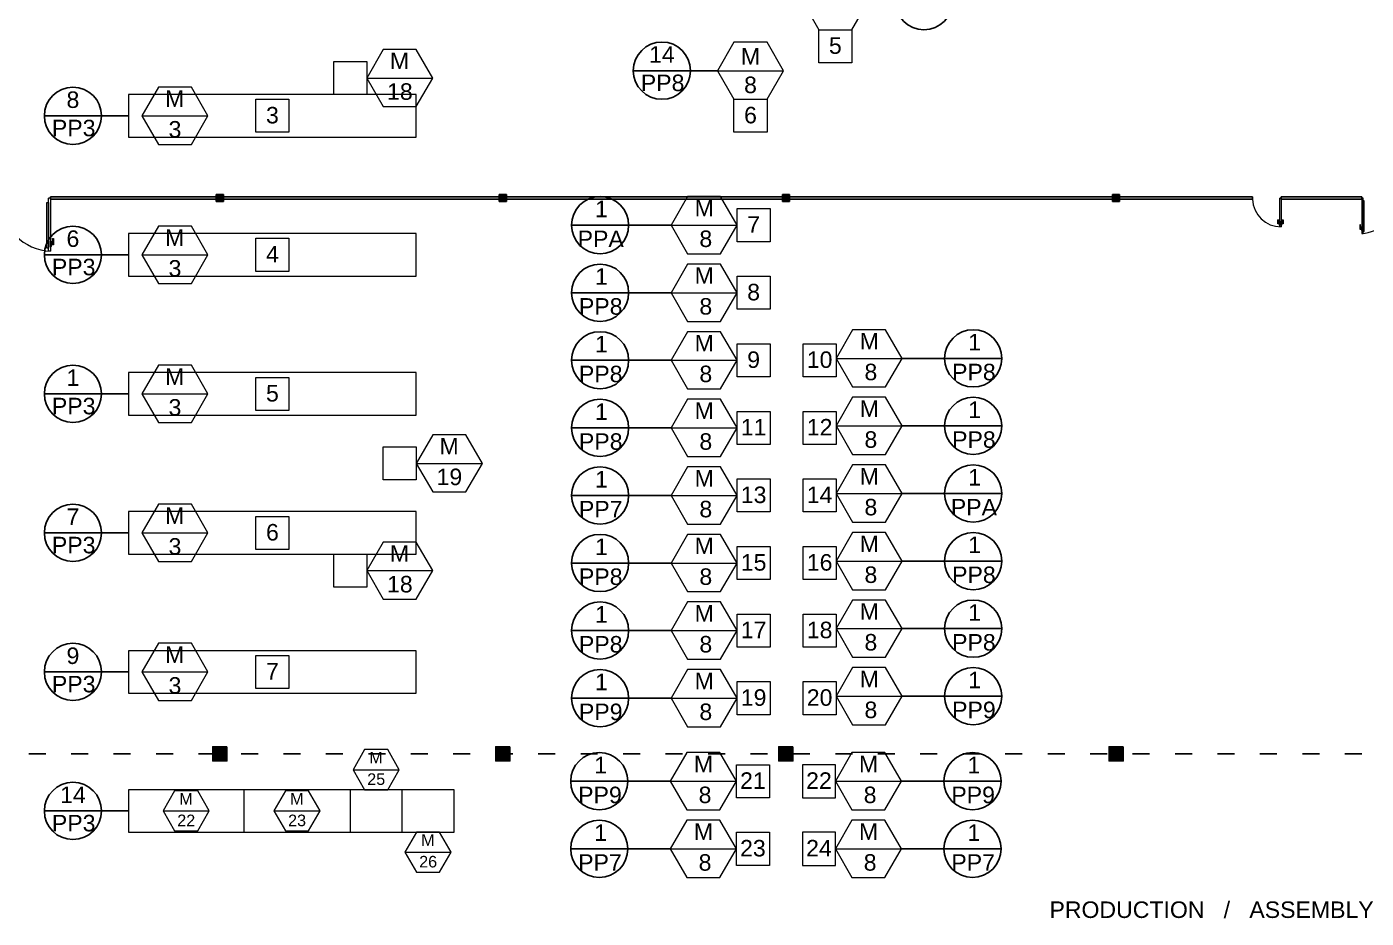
# Model space of a CAD drawing. Header units: millimetres. Extents: x 3339 to 2017737, y 4955 to 2748989.
# Drawn here: x 1591164 to 1619558, y 1281228 to 1300112 of the extents above; entities that cross this region are included whole.
import ezdxf

# ---------------------------------------------------------------- set-up
doc = ezdxf.new("R2010")
doc.units = ezdxf.units.MM
doc.header["$LTSCALE"] = 30
doc.linetypes.add('ACAD_ISO03W100', pattern=[30, 12, -18])
for name, color, linetype, lineweight in [('A-DETL-GENF', 92, 'Continuous', 13), ('A-DOOR', 31, 'Continuous', 13), ('MACHINE', 111, 'Continuous', 5)]:
    doc.layers.add(name, color=color, linetype=linetype, lineweight=lineweight)
doc.layers.add('broken line', color=7, linetype='ACAD_ISO03W100', plot=False)
doc.layers.add('DIM LINES', color=7, linetype='Continuous')
doc.layers.add('TEXT', color=7, linetype='Continuous')
doc.styles.get("Standard").update_dxf_attribs({"font": 'arial.ttf'})
doc.dimstyles.new('GREEN', dxfattribs={"dimtxt": 1000, "dimasz": 600, "dimexe": 0.18, "dimexo": 0.0625, "dimgap": 0.09, "dimtad": 2, "dimdec": 0, "dimzin": 0, "dimdsep": 46, "dimtxsty": 'Standard', "dimblk": 'ARCHTICK', "dimcen": 0.09, "dimclrd": 3, "dimclre": 3, "dimclrt": 2, "dimadec": 0, "dimazin": 0, "dimtfac": 1, "dimtdec": 0, "dimtofl": 0, "dimtmove": 0, "dimatfit": 3, "dimfxl": 1, "dimtolj": 1, "dimtzin": 0, "dimarcsym": 0})

# ---------------------------------------------------------------- blocks, each defined once
blk = doc.blocks.new('_ArchTick')
at = {"color": 0, "linetype": 'ByBlock', "const_width": 0.15}
blk.add_lwpolyline([(-0.5, -0.5), (0.5, 0.5)], dxfattribs=at)
blk = doc.blocks.new('*D862')
at = {"layer": 'Defpoints', "color": 0, "transparency": 16777216}
for p in [(1621256, 1319497), (1577256, 1308509), (1621256, 1289653)]:
    blk.add_point(p, dxfattribs=at)
at = {"layer": 'DIM LINES', "color": 3, "linetype": 'ByBlock', "lineweight": -2, "transparency": 16777216}
for p, q in [((1577256, 1308509), (1577256, 1319497)), ((1577256, 1319497), (1621256, 1319497)), ((1621256, 1289654), (1621256, 1319497))]:
    blk.add_line(p, q, dxfattribs=at)
at = {"layer": 'DIM LINES', "color": 3, "lineweight": -2, "transparency": 16777216, "xscale": 600, "yscale": 600, "zscale": 600, "rotation": 180}
blk.add_blockref('_ArchTick', (1577256, 1319497), dxfattribs=at)
at = {"layer": 'DIM LINES', "color": 3, "lineweight": -2, "transparency": 16777216, "xscale": 600, "yscale": 600, "zscale": 600}
blk.add_blockref('_ArchTick', (1621256, 1319497), dxfattribs=at)
at = {"layer": 'DIM LINES', "color": 2, "transparency": 16777216, "insert": (1599256, 1320008), "char_height": 1000, "attachment_point": 5}
blk.add_mtext('\\A1;44000', dxfattribs=at)

msp = doc.modelspace()

# ---------------------------------------------------------------- hatches: boundary and pattern name
h = msp.add_hatch(color=2)
h.dxf.hatch_style = 1
h.paths.add_polyline_path([(1595255.787, 1296559.357), (1595180.787, 1296559.357), (1595180.787, 1296409.357), (1595255.787, 1296409.357)])
h = msp.add_hatch(color=2)
h.dxf.hatch_style = 1
h.paths.add_polyline_path([(1595330.787, 1296559.357), (1595255.787, 1296559.357), (1595255.787, 1296409.357), (1595330.787, 1296409.357)])
h = msp.add_hatch(color=2)
h.dxf.hatch_style = 1
h.paths.add_polyline_path([(1601255.787, 1296559.357), (1601180.787, 1296559.357), (1601180.787, 1296409.357), (1601255.787, 1296409.357)])
h = msp.add_hatch(color=2)
h.dxf.hatch_style = 1
h.paths.add_polyline_path([(1601330.787, 1296559.357), (1601255.787, 1296559.357), (1601255.787, 1296409.357), (1601330.787, 1296409.357)])
h = msp.add_hatch(color=2)
h.dxf.hatch_style = 1
h.paths.add_polyline_path([(1607330.787, 1296559.295), (1607255.787, 1296559.295), (1607255.787, 1296409.295), (1607330.787, 1296409.295)])
h = msp.add_hatch(color=2)
h.dxf.hatch_style = 1
h.paths.add_polyline_path([(1614255.787, 1296559.357), (1614180.787, 1296559.357), (1614180.787, 1296409.357), (1614255.787, 1296409.357)])
h = msp.add_hatch(color=2)
h.dxf.hatch_style = 1
h.paths.add_polyline_path([(1614330.787, 1296559.357), (1614255.787, 1296559.357), (1614255.787, 1296409.357), (1614330.787, 1296409.357)])
h = msp.add_hatch(color=2)
h.dxf.hatch_style = 1
h.paths.add_polyline_path([(1595405.787, 1284859.357), (1595105.787, 1284859.357), (1595105.787, 1284559.357), (1595405.787, 1284559.357)])
h = msp.add_hatch(color=2)
h.dxf.hatch_style = 1
h.paths.add_polyline_path([(1601405.787, 1284859.357), (1601105.787, 1284859.357), (1601105.787, 1284559.357), (1601405.787, 1284559.357)])
h = msp.add_hatch(color=2)
h.dxf.hatch_style = 1
h.paths.add_polyline_path([(1607405.787, 1284859.357), (1607105.787, 1284859.357), (1607105.787, 1284559.357), (1607405.787, 1284559.357)])
h = msp.add_hatch(color=2)
h.dxf.hatch_style = 1
h.paths.add_polyline_path([(1614405.787, 1284859.357), (1614105.787, 1284859.357), (1614105.787, 1284559.357), (1614405.787, 1284559.357)])
at = {"layer": 'MACHINE'}
h = msp.add_hatch(color=2, dxfattribs=at)
h.dxf.hatch_style = 1
h.paths.add_polyline_path([(1607255.787, 1296559.295), (1607180.787, 1296559.295), (1607180.787, 1296409.295), (1607255.787, 1296409.295)])

# ---------------------------------------------------------------- linework, layer by layer
for p, q in [((1604021.443, 1299182.854), (1605233.879, 1299182.854)), ((1605233.879, 1299182.854), (1605805.787, 1299182.854)), ((1591537.009, 1298226.637), (1592749.445, 1298226.637)), ((1592749.445, 1298226.637), (1593321.353, 1298226.637)), ((1595180.787, 1296409.357), (1595180.787, 1296559.357)), ((1595180.787, 1296559.357), (1595330.787, 1296559.357)), ((1595255.787, 1296559.357), (1595255.787, 1296409.357)), ((1595330.787, 1296559.357), (1595330.787, 1296409.357)), ((1601180.787, 1296409.357), (1601180.787, 1296559.357)), ((1601180.787, 1296559.357), (1601330.787, 1296559.357)), ((1601255.787, 1296559.357), (1601255.787, 1296409.357)), ((1601330.787, 1296559.357), (1601330.787, 1296409.357)), ((1607180.787, 1296559.295), (1607330.787, 1296559.295)), ((1607330.787, 1296559.295), (1607330.787, 1296409.295)), ((1614180.787, 1296409.357), (1614180.787, 1296559.357)), ((1614180.787, 1296559.357), (1614330.787, 1296559.357)), ((1614255.787, 1296559.357), (1614255.787, 1296409.357)), ((1614330.787, 1296559.357), (1614330.787, 1296409.357)), ((1595330.787, 1296409.357), (1595180.787, 1296409.357)), ((1601330.787, 1296409.357), (1601180.787, 1296409.357)), ((1607330.787, 1296409.295), (1607180.787, 1296409.295)), ((1614330.787, 1296409.357), (1614180.787, 1296409.357)), ((1602710.333, 1295910.121), (1603922.769, 1295910.121)), ((1603922.769, 1295910.121), (1604822.769, 1295910.121)), ((1591537.009, 1295281.288), (1592749.445, 1295281.288)), ((1592749.445, 1295281.288), (1593321.353, 1295281.288)), ((1602710.333, 1294478.517), (1603922.769, 1294478.517)), ((1603922.769, 1294478.517), (1604822.769, 1294478.517)), ((1602710.333, 1293046.913), (1603922.769, 1293046.913)), ((1603922.769, 1293046.913), (1604822.769, 1293046.913)), ((1609720.901, 1293088.163), (1610620.901, 1293088.163)), ((1610620.901, 1293088.163), (1611833.337, 1293088.163)), ((1591537.009, 1292335.938), (1592749.445, 1292335.938)), ((1592749.445, 1292335.938), (1593321.353, 1292335.938)), ((1609720.901, 1291656.559), (1610620.901, 1291656.559)), ((1610620.901, 1291656.559), (1611833.337, 1291656.559)), ((1602710.333, 1291615.309), (1603922.769, 1291615.309)), ((1603922.769, 1291615.309), (1604822.769, 1291615.309)), ((1609720.901, 1290224.955), (1610620.901, 1290224.955)), ((1610620.901, 1290224.955), (1611833.337, 1290224.955)), ((1602710.333, 1290183.705), (1603922.769, 1290183.705)), ((1603922.769, 1290183.705), (1604822.769, 1290183.705)), ((1591537.009, 1289390.589), (1592749.445, 1289390.589)), ((1592749.445, 1289390.589), (1593321.353, 1289390.589)), ((1609720.901, 1288793.351), (1610620.901, 1288793.351)), ((1610620.901, 1288793.351), (1611833.337, 1288793.351)), ((1602710.333, 1288752.102), (1603922.769, 1288752.102)), ((1603922.769, 1288752.102), (1604822.769, 1288752.102)), ((1602710.333, 1287320.498), (1603922.769, 1287320.498)), ((1603922.769, 1287320.498), (1604822.769, 1287320.498)), ((1609720.901, 1287361.747), (1610620.901, 1287361.747)), ((1610620.901, 1287361.747), (1611833.337, 1287361.747)), ((1591537.009, 1286445.24), (1592749.445, 1286445.24)), ((1592749.445, 1286445.24), (1593321.353, 1286445.24)), ((1602710.333, 1285888.894), (1603922.769, 1285888.894)), ((1603922.769, 1285888.894), (1604822.769, 1285888.894)), ((1609720.901, 1285930.144), (1610620.901, 1285930.144)), ((1610620.901, 1285930.144), (1611833.337, 1285930.144)), ((1602694.285, 1284129.043), (1603906.721, 1284129.043)), ((1603906.721, 1284129.043), (1604806.721, 1284129.043)), ((1609704.853, 1284129.043), (1610604.853, 1284129.043)), ((1610604.853, 1284129.043), (1611817.288, 1284129.043)), ((1591537.009, 1283499.891), (1592749.445, 1283499.891)), ((1592749.445, 1283499.891), (1593321.353, 1283499.891)), ((1602694.285, 1282697.439), (1603906.721, 1282697.439)), ((1603906.721, 1282697.439), (1604806.721, 1282697.439)), ((1609704.853, 1282697.439), (1610604.853, 1282697.439)), ((1610604.853, 1282697.439), (1611817.288, 1282697.439))]:
    msp.add_line(p, q)
at = {"color": 0}
for p, q in [((1591670.287, 1296509.357), (1617145.799, 1296509.357)), ((1591670.287, 1296459.357), (1591670.287, 1296509.357)), ((1591670.287, 1296459.357), (1617145.799, 1296459.357)), ((1617145.799, 1296459.357), (1617145.799, 1296509.357)), ((1617725.787, 1296484.357), (1617755.787, 1296484.357)), ((1617755.787, 1296509.357), (1619462.787, 1296509.357)), ((1617755.787, 1296509.357), (1617755.787, 1296459.357)), ((1617755.787, 1296459.357), (1619462.787, 1296459.357)), ((1619462.787, 1296459.357), (1619462.787, 1296509.357)), ((1619462.787, 1296484.357), (1619492.787, 1296484.357))]:
    msp.add_line(p, q, dxfattribs=at)
for points in [[(1595405.787, 1284859.357), (1595105.787, 1284859.357), (1595105.787, 1284559.357), (1595405.787, 1284559.357), (1595405.787, 1284859.357)], [(1601405.787, 1284859.357), (1601105.787, 1284859.357), (1601105.787, 1284559.357), (1601405.787, 1284559.357), (1601405.787, 1284859.357)], [(1607405.787, 1284859.357), (1607105.787, 1284859.357), (1607105.787, 1284559.357), (1607405.787, 1284559.357), (1607405.787, 1284859.357)], [(1614405.787, 1284859.357), (1614105.787, 1284859.357), (1614105.787, 1284559.357), (1614405.787, 1284559.357), (1614405.787, 1284859.357)]]:
    msp.add_lwpolyline(points, close=True)
for centre in [(1610182.589, 1300655.529), (1604627.661, 1299182.854), (1592143.227, 1298226.637), (1603316.551, 1295910.121), (1592143.227, 1295281.288), (1603316.551, 1294478.517), (1603316.551, 1293046.913), (1611227.119, 1293088.163), (1592143.227, 1292335.938), (1603316.551, 1291615.309), (1611227.119, 1291656.559), (1603316.551, 1290183.705), (1611227.119, 1290224.955), (1592143.227, 1289390.589), (1603316.551, 1288752.102), (1611227.119, 1288793.351), (1611227.119, 1287361.747), (1603316.551, 1287320.498), (1592143.227, 1286445.24), (1611227.119, 1285930.144), (1603316.551, 1285888.894), (1603300.503, 1284129.043), (1611211.07, 1284129.043), (1592143.227, 1283499.891), (1603300.503, 1282697.439), (1611211.07, 1282697.439)]:
    msp.add_circle(centre, 606.218)
at = {"layer": 'A-DETL-GENF'}
for p, q in [((1591591.537, 1295419.049), (1591591.537, 1296393.299)), ((1591591.537, 1296393.299), (1591625.287, 1296393.299)), ((1591625.287, 1296393.299), (1591625.287, 1295419.049)), ((1619492.787, 1296423.652), (1619492.787, 1295774.152)), ((1619515.287, 1296423.652), (1619492.787, 1296423.652)), ((1619515.287, 1295774.152), (1619515.287, 1296423.652)), ((1617687.687, 1296024.95), (1617702.057, 1296024.95)), ((1617687.687, 1295963.145), (1617687.687, 1296024.95)), ((1617696.272, 1296016.059), (1617687.687, 1296024.645)), ((1617696.272, 1295963.145), (1617687.687, 1295963.145)), ((1617687.687, 1295934.57), (1617687.687, 1295963.145)), ((1617687.687, 1295963.145), (1617697.212, 1295963.145)), ((1617697.212, 1295934.57), (1617687.687, 1295934.57)), ((1617702.057, 1296016.059), (1617696.272, 1296016.059)), ((1617696.272, 1296016.059), (1617696.272, 1295963.145)), ((1617697.212, 1295963.145), (1617697.212, 1295934.57)), ((1617697.212, 1295960.764), (1617721.024, 1295960.764)), ((1617697.212, 1295936.951), (1617697.212, 1295960.764)), ((1617721.024, 1295936.951), (1617697.212, 1295936.951)), ((1617702.057, 1296024.95), (1617702.057, 1296016.059)), ((1617721.024, 1295986.957), (1617725.787, 1295991.72)), ((1617721.024, 1295910.757), (1617721.024, 1295986.957)), ((1617721.024, 1295960.764), (1617721.024, 1295936.951)), ((1617725.787, 1295905.995), (1617721.024, 1295910.757)), ((1617725.787, 1295991.72), (1617725.787, 1295905.995)), ((1617755.787, 1295905.995), (1617755.787, 1295991.72)), ((1617755.787, 1295991.72), (1617760.549, 1295986.957)), ((1617760.549, 1295910.757), (1617755.787, 1295905.995)), ((1617760.549, 1295986.957), (1617760.549, 1295910.757)), ((1617760.549, 1295936.951), (1617760.549, 1295960.764)), ((1617760.549, 1295960.764), (1617784.362, 1295960.764)), ((1617784.362, 1295936.951), (1617760.549, 1295936.951)), ((1617779.516, 1296016.059), (1617779.516, 1296024.95)), ((1617779.516, 1296024.95), (1617793.887, 1296024.95)), ((1617785.301, 1296016.059), (1617779.516, 1296016.059)), ((1617784.362, 1295963.145), (1617793.887, 1295963.145)), ((1617784.362, 1295934.57), (1617784.362, 1295963.145)), ((1617784.362, 1295960.764), (1617784.362, 1295936.951)), ((1617793.887, 1295934.57), (1617784.362, 1295934.57)), ((1617785.301, 1296016.059), (1617793.887, 1296024.645)), ((1617785.301, 1295963.145), (1617785.301, 1296016.059)), ((1617793.887, 1295963.145), (1617785.301, 1295963.145)), ((1617793.887, 1296024.95), (1617793.887, 1295963.145)), ((1617793.887, 1295963.145), (1617793.887, 1295934.57)), ((1619424.687, 1295913.575), (1619424.687, 1295851.77)), ((1619439.057, 1295913.575), (1619424.687, 1295913.575)), ((1619433.272, 1295904.684), (1619424.687, 1295913.27)), ((1619433.272, 1295851.77), (1619433.272, 1295904.684)), ((1619433.272, 1295904.684), (1619439.057, 1295904.684)), ((1619439.057, 1295904.684), (1619439.057, 1295913.575)), ((1591705.881, 1295614.848), (1591705.881, 1295628.184)), ((1591705.881, 1295628.184), (1591727.437, 1295628.184)), ((1591714.559, 1295614.848), (1591705.881, 1295614.848)), ((1591714.559, 1295614.848), (1591727.437, 1295627.726)), ((1591714.559, 1295535.476), (1591714.559, 1295614.848)), ((1591727.437, 1295628.184), (1591727.437, 1295535.476)), ((1619424.687, 1295851.77), (1619433.272, 1295851.77)), ((1619434.212, 1295851.77), (1619424.687, 1295851.77)), ((1619424.687, 1295851.77), (1619424.687, 1295823.195)), ((1619424.687, 1295823.195), (1619434.212, 1295823.195)), ((1619434.212, 1295823.195), (1619434.212, 1295851.77)), ((1619434.212, 1295849.389), (1619434.212, 1295825.576)), ((1619458.024, 1295849.389), (1619434.212, 1295849.389)), ((1619434.212, 1295825.576), (1619458.024, 1295825.576)), ((1619462.787, 1295880.345), (1619458.024, 1295875.582)), ((1619458.024, 1295875.582), (1619458.024, 1295799.382)), ((1619458.024, 1295825.576), (1619458.024, 1295849.389)), ((1619458.024, 1295799.382), (1619462.787, 1295794.62)), ((1619462.787, 1295794.62), (1619462.787, 1295880.345)), ((1619492.787, 1295774.152), (1619515.287, 1295774.152)), ((1591625.287, 1295419.049), (1591591.537, 1295419.049)), ((1591670.287, 1295449.751), (1591670.287, 1295578.339)), ((1591670.287, 1295578.339), (1591677.43, 1295571.195)), ((1591677.43, 1295456.895), (1591670.287, 1295449.751)), ((1591677.43, 1295571.195), (1591677.43, 1295456.895)), ((1591677.43, 1295496.186), (1591677.43, 1295531.904)), ((1591677.43, 1295531.904), (1591713.149, 1295531.904)), ((1591713.149, 1295496.186), (1591677.43, 1295496.186)), ((1591713.149, 1295535.476), (1591727.437, 1295535.476)), ((1591713.149, 1295492.614), (1591713.149, 1295535.476)), ((1591713.149, 1295531.904), (1591713.149, 1295496.186)), ((1591727.437, 1295492.614), (1591713.149, 1295492.614)), ((1591727.437, 1295535.476), (1591714.559, 1295535.476)), ((1591727.437, 1295535.476), (1591727.437, 1295492.614))]:
    msp.add_line(p, q, dxfattribs=at)
at = {"layer": 'A-DOOR', "lineweight": 18}
for p, q in [((1591625.287, 1295359.357), (1591625.287, 1296484.357)), ((1591670.287, 1296484.357), (1591625.287, 1296484.357)), ((1591670.287, 1296484.357), (1591670.287, 1295359.357)), ((1617725.787, 1296484.357), (1617755.787, 1296484.357)), ((1617725.787, 1295873.857), (1617725.787, 1296484.357)), ((1617755.787, 1296484.357), (1617755.787, 1295873.857)), ((1619462.787, 1296484.357), (1619462.787, 1295734.357)), ((1619462.787, 1296484.357), (1619492.787, 1296484.357)), ((1619492.787, 1295734.357), (1619492.787, 1296484.357)), ((1617755.787, 1295873.857), (1617725.787, 1295873.857)), ((1619462.787, 1295734.357), (1619492.787, 1295734.357)), ((1591670.287, 1295359.357), (1591625.287, 1295359.357))]:
    msp.add_line(p, q, dxfattribs=at)
at = {"layer": 'A-DOOR'}
for centre, radius, start, end in [((1617755.787, 1296484.357), 610.5, 182.3469208, 270), ((1591723.923, 1296498.253), 1140.158, 184.961307, 267.3036501), ((1619427.029, 1296493.621), 760.105, 272.6963499, 355.038693)]:
    msp.add_arc(centre, radius, start, end, dxfattribs=at)
at = {"layer": 'broken line'}
msp.add_line((1589405.787, 1284709.537), (1620955.787, 1284709.537), dxfattribs=at)
at = {"layer": 'MACHINE'}
for p, q in [((1607954.463, 1300049.311), (1608654.463, 1300049.311)), ((1607954.463, 1299349.311), (1607954.463, 1300049.311)), ((1608654.463, 1300049.311), (1608654.463, 1299349.311)), ((1597671.353, 1299376.637), (1598371.353, 1299376.637)), ((1597671.353, 1298676.637), (1597671.353, 1299376.637)), ((1598371.353, 1299376.637), (1598371.353, 1298676.637)), ((1608654.463, 1299349.311), (1607954.463, 1299349.311)), ((1598371.353, 1299026.637), (1599771.353, 1299026.637)), ((1605805.787, 1299182.854), (1607205.787, 1299182.854)), ((1599421.353, 1298676.637), (1593321.353, 1298676.637)), ((1593321.353, 1298676.637), (1593321.353, 1297776.637)), ((1596021.353, 1298576.637), (1596721.353, 1298576.637)), ((1596021.353, 1297876.637), (1596021.353, 1298576.637)), ((1596721.353, 1298576.637), (1596721.353, 1297876.637)), ((1598371.353, 1298676.637), (1597671.353, 1298676.637)), ((1599421.353, 1297776.637), (1599421.353, 1298676.637)), ((1606155.787, 1298576.637), (1606855.787, 1298576.637)), ((1606155.787, 1297876.637), (1606155.787, 1298576.637)), ((1606855.787, 1298576.637), (1606855.787, 1297876.637)), ((1593604.205, 1298226.637), (1595004.205, 1298226.637)), ((1596721.353, 1297876.637), (1596021.353, 1297876.637)), ((1606855.787, 1297876.637), (1606155.787, 1297876.637)), ((1593321.353, 1297776.637), (1599421.353, 1297776.637)), ((1607180.787, 1296409.295), (1607180.787, 1296559.295)), ((1607255.787, 1296559.295), (1607255.787, 1296409.295)), ((1606221.835, 1296260.121), (1606921.835, 1296260.121)), ((1606221.835, 1295560.121), (1606221.835, 1296260.121)), ((1606921.835, 1296260.121), (1606921.835, 1295560.121)), ((1604821.835, 1295910.121), (1606221.835, 1295910.121)), ((1599421.353, 1295731.288), (1593321.353, 1295731.288)), ((1593321.353, 1295731.288), (1593321.353, 1294831.288)), ((1596021.353, 1295631.288), (1596721.353, 1295631.288)), ((1596021.353, 1294931.288), (1596021.353, 1295631.288)), ((1596721.353, 1295631.288), (1596721.353, 1294931.288)), ((1599421.353, 1294831.288), (1599421.353, 1295731.288)), ((1606921.835, 1295560.121), (1606221.835, 1295560.121)), ((1593604.205, 1295281.288), (1595004.205, 1295281.288)), ((1593321.353, 1294831.288), (1599421.353, 1294831.288)), ((1596721.353, 1294931.288), (1596021.353, 1294931.288)), ((1606221.835, 1294828.517), (1606921.835, 1294828.517)), ((1606221.835, 1294128.517), (1606221.835, 1294828.517)), ((1606921.835, 1294828.517), (1606921.835, 1294128.517)), ((1604821.835, 1294478.517), (1606221.835, 1294478.517)), ((1606921.835, 1294128.517), (1606221.835, 1294128.517)), ((1606221.835, 1293396.913), (1606921.835, 1293396.913)), ((1606221.835, 1292696.913), (1606221.835, 1293396.913)), ((1606921.835, 1293396.913), (1606921.835, 1292696.913)), ((1607620.901, 1293396.913), (1608320.901, 1293396.913)), ((1607620.901, 1292696.913), (1607620.901, 1293396.913)), ((1608320.901, 1293396.913), (1608320.901, 1292696.913)), ((1604821.835, 1293046.913), (1606221.835, 1293046.913)), ((1608320.901, 1293088.163), (1609720.901, 1293088.163)), ((1599421.353, 1292785.938), (1593321.353, 1292785.938)), ((1593321.353, 1292785.938), (1593321.353, 1291885.938)), ((1599421.353, 1291885.938), (1599421.353, 1292785.938)), ((1596021.353, 1292685.938), (1596721.353, 1292685.938)), ((1596021.353, 1291985.938), (1596021.353, 1292685.938)), ((1596721.353, 1292685.938), (1596721.353, 1291985.938)), ((1606921.835, 1292696.913), (1606221.835, 1292696.913)), ((1608320.901, 1292696.913), (1607620.901, 1292696.913)), ((1593604.205, 1292335.938), (1595004.205, 1292335.938)), ((1596721.353, 1291985.938), (1596021.353, 1291985.938)), ((1606221.835, 1291965.309), (1606921.835, 1291965.309)), ((1606221.835, 1291265.309), (1606221.835, 1291965.309)), ((1606921.835, 1291965.309), (1606921.835, 1291265.309)), ((1607620.901, 1291965.309), (1608320.901, 1291965.309)), ((1607620.901, 1291265.309), (1607620.901, 1291965.309)), ((1608320.901, 1291965.309), (1608320.901, 1291265.309)), ((1593321.353, 1291885.938), (1599421.353, 1291885.938)), ((1608320.901, 1291656.559), (1609720.901, 1291656.559)), ((1604821.835, 1291615.309), (1606221.835, 1291615.309)), ((1598721.353, 1291213.264), (1599421.353, 1291213.264)), ((1598721.353, 1290513.264), (1598721.353, 1291213.264)), ((1599421.353, 1291213.264), (1599421.353, 1290513.264)), ((1606921.835, 1291265.309), (1606221.835, 1291265.309)), ((1608320.901, 1291265.309), (1607620.901, 1291265.309)), ((1599421.353, 1290863.264), (1600821.353, 1290863.264)), ((1599421.353, 1290513.264), (1598721.353, 1290513.264)), ((1606221.835, 1290533.705), (1606921.835, 1290533.705)), ((1606221.835, 1289833.705), (1606221.835, 1290533.705)), ((1606921.835, 1290533.705), (1606921.835, 1289833.705)), ((1607620.901, 1290533.705), (1608320.901, 1290533.705)), ((1607620.901, 1289833.705), (1607620.901, 1290533.705)), ((1608320.901, 1290533.705), (1608320.901, 1289833.705)), ((1608320.901, 1290224.955), (1609720.901, 1290224.955)), ((1604821.835, 1290183.705), (1606221.835, 1290183.705)), ((1599421.353, 1289840.589), (1593321.353, 1289840.589)), ((1593321.353, 1289840.589), (1593321.353, 1288940.589)), ((1596021.353, 1289740.589), (1596721.353, 1289740.589)), ((1596021.353, 1289040.589), (1596021.353, 1289740.589)), ((1596721.353, 1289740.589), (1596721.353, 1289040.589)), ((1599421.353, 1288940.589), (1599421.353, 1289840.589)), ((1606921.835, 1289833.705), (1606221.835, 1289833.705)), ((1608320.901, 1289833.705), (1607620.901, 1289833.705)), ((1593604.205, 1289390.589), (1595004.205, 1289390.589)), ((1606221.835, 1289102.102), (1606921.835, 1289102.102)), ((1606221.835, 1288402.102), (1606221.835, 1289102.102)), ((1606921.835, 1289102.102), (1606921.835, 1288402.102)), ((1607620.901, 1289102.102), (1608320.901, 1289102.102)), ((1607620.901, 1288402.102), (1607620.901, 1289102.102)), ((1608320.901, 1289102.102), (1608320.901, 1288402.102)), ((1593321.353, 1288940.589), (1599421.353, 1288940.589)), ((1596721.353, 1289040.589), (1596021.353, 1289040.589)), ((1597671.353, 1288940.589), (1598371.353, 1288940.589)), ((1597671.353, 1288240.589), (1597671.353, 1288940.589)), ((1598371.353, 1288940.589), (1598371.353, 1288240.589)), ((1608320.901, 1288793.351), (1609720.901, 1288793.351)), ((1598371.353, 1288590.589), (1599771.353, 1288590.589)), ((1604821.835, 1288752.102), (1606221.835, 1288752.102)), ((1598371.353, 1288240.589), (1597671.353, 1288240.589)), ((1606921.835, 1288402.102), (1606221.835, 1288402.102)), ((1608320.901, 1288402.102), (1607620.901, 1288402.102)), ((1606221.835, 1287670.498), (1606921.835, 1287670.498)), ((1606221.835, 1286970.498), (1606221.835, 1287670.498)), ((1606921.835, 1287670.498), (1606921.835, 1286970.498)), ((1607620.901, 1287670.498), (1608320.901, 1287670.498)), ((1607620.901, 1286970.498), (1607620.901, 1287670.498)), ((1608320.901, 1287670.498), (1608320.901, 1286970.498)), ((1604821.835, 1287320.498), (1606221.835, 1287320.498)), ((1608320.901, 1287361.747), (1609720.901, 1287361.747)), ((1599421.353, 1286895.24), (1593321.353, 1286895.24)), ((1593321.353, 1286895.24), (1593321.353, 1285995.24)), ((1599421.353, 1285995.24), (1599421.353, 1286895.24)), ((1606921.835, 1286970.498), (1606221.835, 1286970.498)), ((1608320.901, 1286970.498), (1607620.901, 1286970.498)), ((1596021.353, 1286795.24), (1596721.353, 1286795.24)), ((1596021.353, 1286095.24), (1596021.353, 1286795.24)), ((1596721.353, 1286795.24), (1596721.353, 1286095.24)), ((1593604.205, 1286445.24), (1595004.205, 1286445.24)), ((1606221.835, 1286238.894), (1606921.835, 1286238.894)), ((1606221.835, 1285538.894), (1606221.835, 1286238.894)), ((1606921.835, 1286238.894), (1606921.835, 1285538.894)), ((1607620.901, 1286238.894), (1608320.901, 1286238.894)), ((1607620.901, 1285538.894), (1607620.901, 1286238.894)), ((1608320.901, 1286238.894), (1608320.901, 1285538.894)), ((1593321.353, 1285995.24), (1599421.353, 1285995.24)), ((1596721.353, 1286095.24), (1596021.353, 1286095.24)), ((1604821.835, 1285888.894), (1606221.835, 1285888.894)), ((1608320.901, 1285930.144), (1609720.901, 1285930.144)), ((1606921.835, 1285538.894), (1606221.835, 1285538.894)), ((1608320.901, 1285538.894), (1607620.901, 1285538.894)), ((1598080.049, 1284374.244), (1599060.049, 1284374.244)), ((1606205.787, 1284479.043), (1606905.787, 1284479.043)), ((1606205.787, 1283779.043), (1606205.787, 1284479.043)), ((1606905.787, 1284479.043), (1606905.787, 1283779.043)), ((1608305.787, 1284479.043), (1607605.787, 1284479.043)), ((1607605.787, 1284479.043), (1607605.787, 1283779.043)), ((1608305.787, 1283779.043), (1608305.787, 1284479.043)), ((1604805.787, 1284129.043), (1606205.787, 1284129.043)), ((1608304.853, 1284129.043), (1609704.853, 1284129.043)), ((1600221.353, 1283949.891), (1593321.353, 1283949.891)), ((1593321.353, 1283949.891), (1593321.353, 1283049.891)), ((1595765.72, 1283949.891), (1595765.72, 1283049.891)), ((1598019.615, 1283949.891), (1598019.615, 1283049.891)), ((1599120.484, 1283949.891), (1598019.615, 1283949.891)), ((1599120.484, 1283049.891), (1599120.484, 1283949.891)), ((1600221.353, 1283049.891), (1600221.353, 1283949.891)), ((1606905.787, 1283779.043), (1606205.787, 1283779.043)), ((1607605.787, 1283779.043), (1608305.787, 1283779.043)), ((1594053.537, 1283499.891), (1595033.537, 1283499.891)), ((1596402.667, 1283499.891), (1597382.667, 1283499.891)), ((1593321.353, 1283049.891), (1600221.353, 1283049.891)), ((1593321.353, 1283049.891), (1595765.72, 1283049.891)), ((1595765.72, 1283049.891), (1598019.615, 1283049.891)), ((1597921.353, 1283049.891), (1600221.353, 1283049.891)), ((1598019.615, 1283049.891), (1600221.353, 1283049.891)), ((1599120.484, 1283049.891), (1600221.353, 1283049.891)), ((1606205.787, 1283047.439), (1606905.787, 1283047.439)), ((1606205.787, 1282347.439), (1606205.787, 1283047.439)), ((1606905.787, 1283047.439), (1606905.787, 1282347.439)), ((1608305.787, 1283047.439), (1607605.787, 1283047.439)), ((1607605.787, 1283047.439), (1607605.787, 1282347.439)), ((1608305.787, 1282347.439), (1608305.787, 1283047.439)), ((1599180.918, 1282625.539), (1600160.918, 1282625.539)), ((1604805.787, 1282697.439), (1606205.787, 1282697.439)), ((1608304.853, 1282697.439), (1609704.853, 1282697.439)), ((1606905.787, 1282347.439), (1606205.787, 1282347.439)), ((1607605.787, 1282347.439), (1608305.787, 1282347.439))]:
    msp.add_line(p, q, dxfattribs=at)
for points in [[(1607954.463, 1301261.747), (1607604.463, 1300655.529), (1607954.463, 1300049.311), (1608654.463, 1300049.311), (1609004.463, 1300655.529), (1608654.463, 1301261.747)], [(1598721.353, 1299632.854), (1598371.353, 1299026.637), (1598721.353, 1298420.419), (1599421.353, 1298420.419), (1599771.353, 1299026.637), (1599421.353, 1299632.854)], [(1606155.787, 1299789.072), (1605805.787, 1299182.854), (1606155.787, 1298576.637), (1606855.787, 1298576.637), (1607205.787, 1299182.854), (1606855.787, 1299789.072)], [(1593954.205, 1298832.854), (1593604.205, 1298226.637), (1593954.205, 1297620.419), (1594654.205, 1297620.419), (1595004.205, 1298226.637), (1594654.205, 1298832.854)], [(1605171.835, 1296516.339), (1604821.835, 1295910.121), (1605171.835, 1295303.903), (1605871.835, 1295303.903), (1606221.835, 1295910.121), (1605871.835, 1296516.339)], [(1593954.205, 1295887.505), (1593604.205, 1295281.288), (1593954.205, 1294675.07), (1594654.205, 1294675.07), (1595004.205, 1295281.288), (1594654.205, 1295887.505)], [(1605171.835, 1295084.735), (1604821.835, 1294478.517), (1605171.835, 1293872.299), (1605871.835, 1293872.299), (1606221.835, 1294478.517), (1605871.835, 1295084.735)], [(1605171.835, 1293653.131), (1604821.835, 1293046.913), (1605171.835, 1292440.695), (1605871.835, 1292440.695), (1606221.835, 1293046.913), (1605871.835, 1293653.131)], [(1608670.901, 1293694.381), (1608320.901, 1293088.163), (1608670.901, 1292481.945), (1609370.901, 1292481.945), (1609720.901, 1293088.163), (1609370.901, 1293694.381)], [(1593954.205, 1292942.156), (1593604.205, 1292335.938), (1593954.205, 1291729.721), (1594654.205, 1291729.721), (1595004.205, 1292335.938), (1594654.205, 1292942.156)], [(1605171.835, 1292221.527), (1604821.835, 1291615.309), (1605171.835, 1291009.092), (1605871.835, 1291009.092), (1606221.835, 1291615.309), (1605871.835, 1292221.527)], [(1608670.901, 1292262.777), (1608320.901, 1291656.559), (1608670.901, 1291050.341), (1609370.901, 1291050.341), (1609720.901, 1291656.559), (1609370.901, 1292262.777)], [(1599771.353, 1291469.482), (1599421.353, 1290863.264), (1599771.353, 1290257.046), (1600471.353, 1290257.046), (1600821.353, 1290863.264), (1600471.353, 1291469.482)], [(1605171.835, 1290789.923), (1604821.835, 1290183.705), (1605171.835, 1289577.488), (1605871.835, 1289577.488), (1606221.835, 1290183.705), (1605871.835, 1290789.923)], [(1608670.901, 1290831.173), (1608320.901, 1290224.955), (1608670.901, 1289618.737), (1609370.901, 1289618.737), (1609720.901, 1290224.955), (1609370.901, 1290831.173)], [(1593954.205, 1289996.807), (1593604.205, 1289390.589), (1593954.205, 1288784.372), (1594654.205, 1288784.372), (1595004.205, 1289390.589), (1594654.205, 1289996.807)], [(1605171.835, 1289358.319), (1604821.835, 1288752.102), (1605171.835, 1288145.884), (1605871.835, 1288145.884), (1606221.835, 1288752.102), (1605871.835, 1289358.319)], [(1608670.901, 1289399.569), (1608320.901, 1288793.351), (1608670.901, 1288187.134), (1609370.901, 1288187.134), (1609720.901, 1288793.351), (1609370.901, 1289399.569)], [(1598721.353, 1289196.807), (1598371.353, 1288590.589), (1598721.353, 1287984.372), (1599421.353, 1287984.372), (1599771.353, 1288590.589), (1599421.353, 1289196.807)], [(1608670.901, 1287967.965), (1608320.901, 1287361.747), (1608670.901, 1286755.53), (1609370.901, 1286755.53), (1609720.901, 1287361.747), (1609370.901, 1287967.965)], [(1605171.835, 1287926.715), (1604821.835, 1287320.498), (1605171.835, 1286714.28), (1605871.835, 1286714.28), (1606221.835, 1287320.498), (1605871.835, 1287926.715)], [(1593954.205, 1287051.458), (1593604.205, 1286445.24), (1593954.205, 1285839.022), (1594654.205, 1285839.022), (1595004.205, 1286445.24), (1594654.205, 1287051.458)], [(1608670.901, 1286536.361), (1608320.901, 1285930.144), (1608670.901, 1285323.926), (1609370.901, 1285323.926), (1609720.901, 1285930.144), (1609370.901, 1286536.361)], [(1605171.835, 1286495.111), (1604821.835, 1285888.894), (1605171.835, 1285282.676), (1605871.835, 1285282.676), (1606221.835, 1285888.894), (1605871.835, 1286495.111)], [(1598325.049, 1284798.596), (1598080.049, 1284374.244), (1598325.049, 1283949.891), (1598815.049, 1283949.891), (1599060.049, 1284374.244), (1598815.049, 1284798.596)], [(1605155.787, 1284735.261), (1604805.787, 1284129.043), (1605155.787, 1283522.825), (1605855.787, 1283522.825), (1606205.787, 1284129.043), (1605855.787, 1284735.261)], [(1608654.853, 1284735.261), (1608304.853, 1284129.043), (1608654.853, 1283522.825), (1609354.853, 1283522.825), (1609704.853, 1284129.043), (1609354.853, 1284735.261)], [(1594298.537, 1283924.244), (1594053.537, 1283499.891), (1594298.537, 1283075.539), (1594788.537, 1283075.539), (1595033.537, 1283499.891), (1594788.537, 1283924.244)], [(1596647.667, 1283924.244), (1596402.667, 1283499.891), (1596647.667, 1283075.539), (1597137.667, 1283075.539), (1597382.667, 1283499.891), (1597137.667, 1283924.244)], [(1605155.787, 1283303.657), (1604805.787, 1282697.439), (1605155.787, 1282091.221), (1605855.787, 1282091.221), (1606205.787, 1282697.439), (1605855.787, 1283303.657)], [(1608654.853, 1283303.657), (1608304.853, 1282697.439), (1608654.853, 1282091.221), (1609354.853, 1282091.221), (1609704.853, 1282697.439), (1609354.853, 1283303.657)], [(1599425.918, 1283049.891), (1599180.918, 1282625.539), (1599425.918, 1282201.186), (1599915.918, 1282201.186), (1600160.918, 1282625.539), (1599915.918, 1283049.891)]]:
    msp.add_lwpolyline(points, close=True, dxfattribs=at)

# ---------------------------------------------------------------- texts
at = {"char_height": 350}
for s, width, gutter_width, insert, attachment_point in [('\\pxqc;14', 940.36339, 2757.711, (1604156.523, 1299700.57), 1), ('\\pxqc,t0.39537;PP8', 377.35925, 1886.796, (1604454.111, 1299099.47), 1), ('8', 940.36339, 2757.711, (1592142.272, 1298565.652), 5), ('\\pxqc,t0.39537;PP3', 377.35925, 1886.796, (1591969.677, 1298143.253), 1), ('1', 551.54222, 2757.711, (1603209.419, 1296428.412), 1), ('\\pxqc;6', 940.36339, 2757.711, (1591672.09, 1295799.003), 1), ('\\pxi-0.2932,l1,qc,t0,0.39397,1;PPA', 743.97372, 2002.986, (1602835.144, 1295795.214), 1), ('\\pxqc,t0.39537;PP3', 377.35925, 1886.796, (1591969.677, 1295197.903), 1), ('1', 551.54222, 2757.711, (1603209.419, 1294996.808), 1), ('\\pxi-0.2932,l1,qc,t0,0.39397,1;PP8', 743.97372, 2002.986, (1602835.144, 1294363.61), 1), ('1', 551.54222, 2757.711, (1603209.419, 1293565.204), 1), ('1', 551.54222, 2757.711, (1611119.986, 1293606.454), 1), ('\\pxqc;1', 940.36339, 2757.711, (1591672.09, 1292853.654), 1), ('\\pxi-0.2932,l1,qc,t0,0.39397,1;PP8', 743.97372, 2002.986, (1602835.144, 1292932.006), 1), ('\\pxi-0.2932,l1,qc,t0,0.39397,1;PP8', 743.97372, 2002.986, (1610745.711, 1292973.256), 1), ('\\pxqc,t0.39537;PP3', 377.35925, 1886.796, (1591969.677, 1292252.554), 1), ('1', 551.54222, 2757.711, (1603209.419, 1292133.6), 1), ('1', 551.54222, 2757.711, (1611119.986, 1292174.85), 1), ('\\pxi-0.2932,l1,qc,t0,0.39397,1;PP8', 743.97372, 2002.986, (1602835.144, 1291500.402), 1), ('\\pxi-0.2932,l1,qc,t0,0.39397,1;PP8', 743.97372, 2002.986, (1610745.711, 1291541.652), 1), ('1', 551.54222, 2757.711, (1603209.419, 1290701.996), 1), ('1', 551.54222, 2757.711, (1611119.986, 1290743.246), 1), ('\\pxi-0.2932,l1,qc,t0,0.39397,1;PP7', 743.97372, 2002.986, (1602835.144, 1290068.798), 1), ('\\pxi-0.2932,l1,qc,t0,0.39397,1;PPA', 743.97372, 2002.986, (1610745.711, 1290110.048), 1), ('\\pxqc;7', 940.36339, 2757.711, (1591672.09, 1289908.305), 1), ('\\pxqc,t0.39537;PP3', 377.35925, 1886.796, (1591969.677, 1289307.205), 1), ('1', 551.54222, 2757.711, (1603209.419, 1289270.392), 1), ('1', 551.54222, 2757.711, (1611119.986, 1289311.642), 1), ('\\pxi-0.2932,l1,qc,t0,0.39397,1;PP8', 743.97372, 2002.986, (1602835.144, 1288637.194), 1), ('\\pxi-0.2932,l1,qc,t0,0.39397,1;PP8', 743.97372, 2002.986, (1610745.711, 1288678.444), 1), ('1', 551.54222, 2757.711, (1603209.419, 1287838.788), 1), ('1', 551.54222, 2757.711, (1611119.986, 1287880.038), 1), ('\\pxi-0.2932,l1,qc,t0,0.39397,1;PP8', 743.97372, 2002.986, (1602835.144, 1287205.59), 1), ('\\pxi-0.2932,l1,qc,t0,0.39397,1;PP8', 743.97372, 2002.986, (1610745.711, 1287246.84), 1), ('\\pxqc;9', 940.36339, 2757.711, (1591672.09, 1286962.956), 1), ('\\pxqc,t0.39537;PP3', 377.35925, 1886.796, (1591969.677, 1286361.856), 1), ('1', 551.54222, 2757.711, (1603209.419, 1286407.185), 1), ('1', 551.54222, 2757.711, (1611119.986, 1286448.434), 1), ('\\pxi-0.2932,l1,qc,t0,0.39397,1;PP9', 743.97372, 2002.986, (1602835.144, 1285773.986), 1), ('\\pxi-0.2932,l1,qc,t0,0.39397,1;PP9', 743.97372, 2002.986, (1610745.711, 1285815.236), 1), ('1', 551.54222, 2757.711, (1603193.37, 1284647.334), 1), ('1', 551.54222, 2757.711, (1611103.938, 1284647.334), 1), ('\\pxqc;14', 940.36339, 2757.711, (1591672.09, 1284017.607), 1), ('\\pxi-0.2932,l1,qc,t0,0.39397,1;PP9', 743.97372, 2002.986, (1602819.096, 1284014.135), 1), ('\\pxi-0.2932,l1,qc,t0,0.39397,1;PP9', 743.97372, 2002.986, (1610729.663, 1284014.135), 1), ('\\pxqc,t0.39537;PP3', 377.35925, 1886.796, (1591969.677, 1283416.507), 1), ('1', 551.54222, 2757.711, (1603193.37, 1283215.73), 1), ('1', 551.54222, 2757.711, (1611103.938, 1283215.73), 1), ('\\pxi-0.2932,l1,qc,t0,0.39397,1;PP7', 743.97372, 2002.986, (1602819.096, 1282582.531), 1), ('\\pxi-0.2932,l1,qc,t0,0.39397,1;PP7', 743.97372, 2002.986, (1610729.663, 1282582.531), 1)]:
    msp.add_mtext_dynamic_manual_height_columns(s, width=width, gutter_width=gutter_width, heights=[0], dxfattribs=dict(at, insert=insert, attachment_point=attachment_point))
at = {"layer": 'MACHINE'}
for s, width, gutter_width, heights, insert, char_height, attachment_point in [('5', 700, 2757.711, [329.16], (1608304.463, 1299712.121), 350, 5), ('\\pxqc,t0,1;M', 1073.77782, 2002.986, [0], (1606505.787, 1299485.963), 350, 5), ('\\pxqc,t0,1;M', 1073.77782, 2002.986, [0], (1598528.71, 1299565.699), 350, 1), ('\\pxqc;8', 1274.05619, 2757.711, [0], (1606505.787, 1298879.746), 350, 5), ('\\pxqc,t0,1;M', 1073.77782, 2002.986, [0], (1593761.562, 1298765.699), 350, 1), ('\\pxqc;18', 1274.05619, 2757.711, [0], (1598435.607, 1298915.347), 350, 1), ('\\pxqc;3', 700, 2757.711, [329.16], (1596021.353, 1298415.163), 350, 1), ('6', 700, 2757.711, [329.16], (1606505.787, 1298239.447), 350, 5), ('\\pxqc;3', 1274.05619, 2757.711, [0], (1593668.459, 1298115.347), 350, 1), ('\\pxqc,t0,1;M', 1091.93372, 2002.986, [0], (1604979.192, 1296449.184), 350, 1), ('\\pxqc;7', 700, 2757.711, [329.16], (1606221.835, 1296098.647), 350, 1), ('\\pxqc,t0,1;M', 1073.77782, 2002.986, [0], (1593761.562, 1295820.35), 350, 1), ('8', 551.54222, 2757.711, [0], (1605422.289, 1295796.679), 350, 1), ('\\pxqc;4', 700, 2757.711, [329.16], (1596021.353, 1295469.814), 350, 1), ('\\pxqc;3', 1274.05619, 2757.711, [0], (1593668.459, 1295169.997), 350, 1), ('\\pxqc,t0,1;M', 1091.93372, 2002.986, [0], (1604979.192, 1295017.58), 350, 1), ('\\pxqc;8', 700, 2757.711, [329.16], (1606221.835, 1294667.043), 350, 1), ('8', 551.54222, 2757.711, [0], (1605422.289, 1294365.075), 350, 1), ('\\pxqc,t0,1;M', 1091.93372, 2002.986, [0], (1608478.258, 1293627.226), 350, 1), ('\\pxqc,t0,1;M', 1091.93372, 2002.986, [0], (1604979.192, 1293585.976), 350, 1), ('\\pxqc;9', 700, 2757.711, [329.16], (1606221.835, 1293235.439), 350, 1), ('\\pxqc;10', 700, 2757.711, [329.16], (1607620.901, 1293235.439), 350, 1), ('\\pxqc,t0,1;M', 1073.77782, 2002.986, [0], (1593761.562, 1292875.001), 350, 1), ('8', 551.54222, 2757.711, [0], (1605422.289, 1292933.471), 350, 1), ('8', 551.54222, 2757.711, [0], (1608921.355, 1292974.721), 350, 1), ('\\pxqc;5', 700, 2757.711, [329.16], (1596021.353, 1292524.465), 350, 1), ('\\pxqc;3', 1274.05619, 2757.711, [0], (1593668.459, 1292224.648), 350, 1), ('\\pxqc,t0,1;M', 1091.93372, 2002.986, [0], (1608478.258, 1292195.622), 350, 1), ('\\pxqc,t0,1;M', 1091.93372, 2002.986, [0], (1604979.192, 1292154.372), 350, 1), ('\\pxqc;11', 700, 2757.711, [329.16], (1606221.835, 1291803.835), 350, 1), ('\\pxqc;12', 700, 2757.711, [329.16], (1607620.901, 1291803.835), 350, 1), ('\\pxqc,t0,1;M', 1073.77782, 2002.986, [0], (1599578.71, 1291402.327), 350, 1), ('8', 551.54222, 2757.711, [0], (1605422.289, 1291501.867), 350, 1), ('8', 551.54222, 2757.711, [0], (1608921.355, 1291543.117), 350, 1), ('\\pxqc;19', 1274.05619, 2757.711, [0], (1599485.607, 1290751.974), 350, 1), ('\\pxqc,t0,1;M', 1091.93372, 2002.986, [0], (1604979.192, 1290722.768), 350, 1), ('\\pxqc,t0,1;M', 1091.93372, 2002.986, [0], (1608478.258, 1290764.018), 350, 1), ('\\pxqc;13', 700, 2757.711, [329.16], (1606221.835, 1290372.232), 350, 1), ('\\pxqc;14', 700, 2757.711, [329.16], (1607620.901, 1290372.232), 350, 1), ('\\pxqc,t0,1;M', 1073.77782, 2002.986, [0], (1593761.562, 1289929.652), 350, 1), ('8', 551.54222, 2757.711, [0], (1605422.289, 1290070.263), 350, 1), ('8', 551.54222, 2757.711, [0], (1608921.355, 1290111.513), 350, 1), ('\\pxqc;6 ', 700, 2757.711, [329.16], (1596021.353, 1289579.115), 350, 1), ('\\pxqc;3', 1274.05619, 2757.711, [0], (1593668.459, 1289279.299), 350, 1), ('\\pxqc,t0,1;M', 1073.77782, 2002.986, [0], (1598528.71, 1289129.652), 350, 1), ('\\pxqc,t0,1;M', 1091.93372, 2002.986, [0], (1604979.192, 1289291.164), 350, 1), ('\\pxqc,t0,1;M', 1091.93372, 2002.986, [0], (1608478.258, 1289332.414), 350, 1), ('\\pxqc;15', 700, 2757.711, [329.16], (1606221.835, 1288940.628), 350, 1), ('\\pxqc;16', 700, 2757.711, [329.16], (1607620.901, 1288940.628), 350, 1), ('8', 551.54222, 2757.711, [0], (1605422.289, 1288638.659), 350, 1), ('8', 551.54222, 2757.711, [0], (1608921.355, 1288679.909), 350, 1), ('\\pxqc;18', 1274.05619, 2757.711, [0], (1598435.607, 1288479.299), 350, 1), ('\\pxqc,t0,1;M', 1091.93372, 2002.986, [0], (1604979.192, 1287859.56), 350, 1), ('\\pxqc,t0,1;M', 1091.93372, 2002.986, [0], (1608478.258, 1287900.81), 350, 1), ('\\pxqc;17', 700, 2757.711, [329.16], (1606221.835, 1287509.024), 350, 1), ('\\pxqc;18', 700, 2757.711, [329.16], (1607620.901, 1287509.024), 350, 1), ('8', 551.54222, 2757.711, [0], (1605422.289, 1287207.056), 350, 1), ('8', 551.54222, 2757.711, [0], (1608921.355, 1287248.305), 350, 1), ('\\pxqc,t0,1;M', 1073.77782, 2002.986, [0], (1593761.562, 1286984.303), 350, 1), ('\\pxqc;7', 700, 2757.711, [329.16], (1596021.353, 1286633.766), 350, 1), ('\\pxqc;3', 1274.05619, 2757.711, [0], (1593668.459, 1286333.95), 350, 1), ('\\pxqc,t0,1;M', 1091.93372, 2002.986, [0], (1604979.192, 1286427.956), 350, 1), ('\\pxqc,t0,1;M', 1091.93372, 2002.986, [0], (1608478.258, 1286469.206), 350, 1), ('\\pxqc;19', 700, 2757.711, [329.16], (1606221.835, 1286077.42), 350, 1), ('\\pxqc;20', 700, 2757.711, [329.16], (1607620.901, 1286077.42), 350, 1), ('8', 551.54222, 2757.711, [0], (1605422.289, 1285775.452), 350, 1), ('8', 551.54222, 2757.711, [0], (1608921.355, 1285816.701), 350, 1), ('\\pxqc,t0,1;M', 751.64447, 1402.09, [0], (1598190.199, 1284751.587), 245, 1), ('\\pxqc,t0,1;M', 1091.93372, 2002.986, [0], (1604963.144, 1284668.105), 350, 1), ('\\pxqc,t0,1;M', 1091.93372, 2002.986, [0], (1608462.21, 1284668.105), 350, 1), ('\\pxqc;25', 891.83933, 1930.398, [0], (1598125.027, 1284296.34), 245, 1), ('\\pxi-0.41722,l1,qc;21', 350, 2757.711, [0], (1606629.801, 1284317.569), 350, 3), ('\\pxi-0.41722,l1,qc;22', 350, 2757.711, [0], (1608029.801, 1284317.569), 350, 3), ('8', 551.54222, 2757.711, [0], (1605406.241, 1284015.601), 350, 1), ('8', 551.54222, 2757.711, [0], (1608905.306, 1284015.601), 350, 1), ('\\pxqc,t0,1;M', 751.64447, 1402.09, [0], (1594163.687, 1283877.235), 245, 1), ('\\pxqc,t0,1;M', 751.64447, 1402.09, [0], (1596512.817, 1283877.235), 245, 1), ('\\pxqc;22', 891.83933, 1930.398, [0], (1594098.514, 1283421.988), 245, 1), ('\\pxqc;23', 891.83933, 1930.398, [0], (1596447.645, 1283421.988), 245, 1), ('\\pxqc,t0,1;M', 1091.93372, 2002.986, [0], (1604963.144, 1283236.501), 350, 1), ('\\pxqc,t0,1;M', 1091.93372, 2002.986, [0], (1608462.21, 1283236.501), 350, 1), ('\\pxqc,t0,1;M', 751.64447, 1402.09, [0], (1599291.068, 1283002.882), 245, 1), ('\\pxi-0.41722,l1,qc;23', 350, 2757.711, [0], (1606629.801, 1282885.965), 350, 3), ('\\pxi-0.41722,l1,qc;24', 350, 2757.711, [0], (1608029.801, 1282885.965), 350, 3), ('\\pxqc;26', 891.83933, 1930.398, [0], (1599225.896, 1282547.636), 245, 1), ('8', 551.54222, 2757.711, [0], (1605406.241, 1282583.997), 350, 1), ('8', 551.54222, 2757.711, [0], (1608905.306, 1282583.997), 350, 1)]:
    msp.add_mtext_dynamic_manual_height_columns(s, width=width, gutter_width=gutter_width, heights=heights, dxfattribs=dict(at, insert=insert, char_height=char_height, attachment_point=attachment_point))
at = {"layer": 'TEXT', "insert": (1611917.547, 1281582.598), "char_height": 350, "attachment_point": 1}
msp.add_mtext_dynamic_manual_height_columns('\\pxqc;PRODUCTION   /   ASSEMBLY AREA', width=10191.25721, gutter_width=0, heights=[1406.025], dxfattribs=at)

# ---------------------------------------------------------------- dimensions: what is measured, and where the dimension line sits
at = {"layer": 'DIM LINES', "color": 0}
dim = msp.add_linear_dim(base=(1621255.787, 1319496.948), p1=(1577255.787, 1308509.357), p2=(1621255.787, 1289653.482), dimstyle='GREEN', dxfattribs=at)
dim.commit()
dim.dimension.update_dxf_attribs({"geometry": '*D862', "text_midpoint": (1599255.787, 1320007.611)})

doc.saveas('drawing.dxf')
